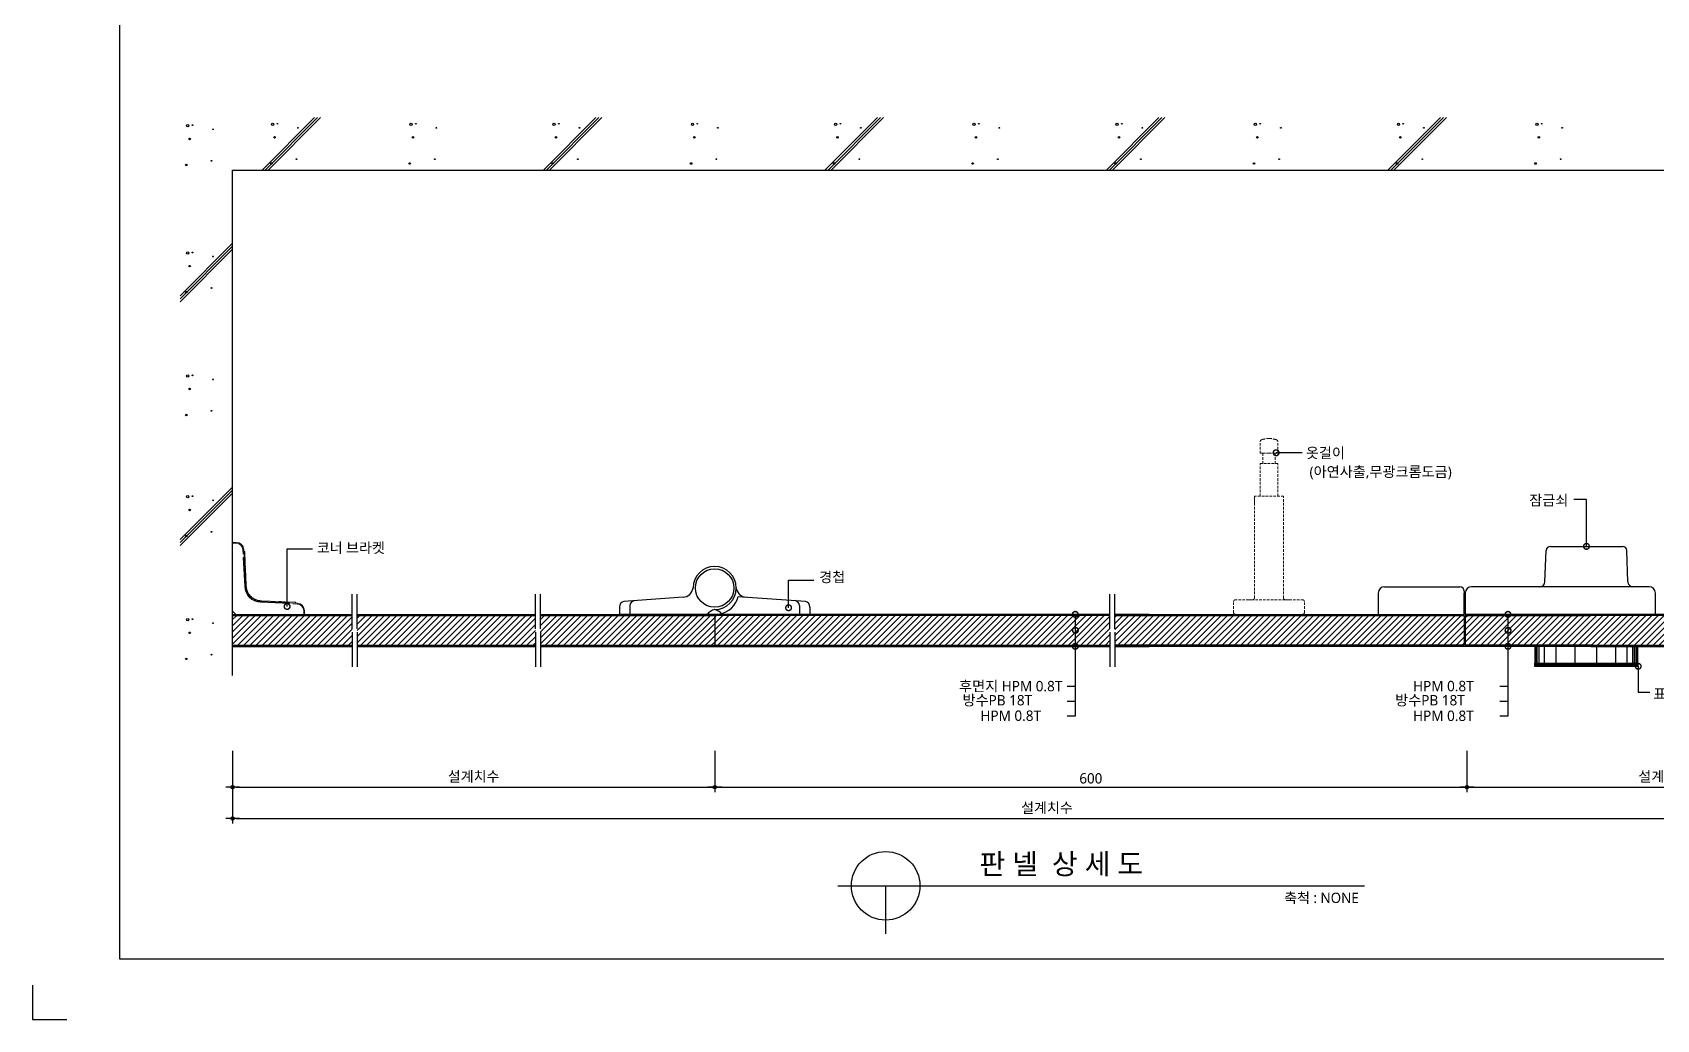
# Model space of a CAD drawing. Extents: x -256 to 8104, y -176 to 5714.
# Drawn here: x -256 to 4485, y -176 to 2705 of the extents above; entities that cross this region are included whole.
import ezdxf
from ezdxf.enums import TextEntityAlignment as Align

# ---------------------------------------------------------------- set-up
doc = ezdxf.new("R2010")
doc.units = 0
doc.header["$LTSCALE"] = 30
doc.linetypes.add('HIDDEN', pattern=[0.375, 0.25, -0.125])
doc.layers.get('0').update_dxf_attribs({"linetype": 'CONTINUOUS'})
doc.layers.get('DEFPOINTS').update_dxf_attribs({"linetype": 'CONTINUOUS'})
for name, color, linetype in [('02---제품선', 4, 'CONTINUOUS'), ('C', 2, 'CONTINUOUS'), ('DIM', 7, 'CONTINUOUS'), ('HID', 9, 'HIDDEN'), ('TIT', 3, 'CONTINUOUS'), ('경첩', 4, 'CONTINUOUS'), ('문자', 3, 'CONTINUOUS'), ('부자재', 4, 'CONTINUOUS'), ('잠금쇠(회전형)', 4, 'CONTINUOUS'), ('치수', 1, 'CONTINUOUS'), ('판넬', 2, 'CONTINUOUS'), ('해치', 8, 'CONTINUOUS')]:
    doc.layers.add(name, color=color, linetype=linetype)
doc.styles.add('돋움', font='malgun.ttf')
doc.dimstyles.new('10', dxfattribs={"dimscale": 10, "dimtxt": 3, "dimasz": 1, "dimexe": 1.5, "dimexo": 2, "dimgap": 1, "dimtad": 1, "dimdec": 0, "dimlunit": 6, "dimtxsty": '돋움', "dimblk": 'DIMDOT', "dimcen": -1, "dimdle": 1.5, "dimclrt": 3, "dimazin": 3, "dimtfac": 1, "dimtdec": 0, "dimtix": 1, "dimtmove": 2, "dimatfit": 3, "dimldrblk": 'DIMDOT', "dimarcsym": 0})
pattern_1 = [(45, (190148.375, -6933.632), (-8.980256, 8.980256), [])]

# ---------------------------------------------------------------- blocks, each defined once
blk = doc.blocks.new('DIMDOT')
at = {"linetype": 'Continuous'}
blk.add_line((-2, 0), (2, 0), dxfattribs=at)
for radius in [0.5, 0.25]:
    blk.add_circle((0, 0), radius, dxfattribs=at)
blk = doc.blocks.new('*D1090')
at = {"layer": 'DEFPOINTS', "color": 0}
for p in [(198801.8, -6158.1), (200208.9, -6158.1), (200208.9, -6283.8)]:
    blk.add_point(p, dxfattribs=at)
at = {"layer": 'DIM', "color": 0, "lineweight": -2, "ltscale": 10}
for p, q in [((198801.8, -6178.1), (198801.8, -6298.8)), ((200208.9, -6178.1), (200208.9, -6298.8)), ((198811.8, -6283.8), (200198.9, -6283.8))]:
    blk.add_line(p, q, dxfattribs=at)
at = {"layer": 'DIM', "color": 0, "lineweight": -2, "xscale": 10, "yscale": 10, "zscale": 10, "rotation": 180}
blk.add_blockref('DIMDOT', (198801.8, -6283.8), dxfattribs=at)
at = {"layer": 'DIM', "color": 0, "lineweight": -2, "xscale": 10, "yscale": 10, "zscale": 10}
blk.add_blockref('DIMDOT', (200208.9, -6283.8), dxfattribs=at)
at = {"layer": 'DIM', "color": 3, "insert": (199505.3, -6254.2), "char_height": 30, "attachment_point": 5, "style": '돋움'}
blk.add_mtext('설계치수', dxfattribs=at)
blk = doc.blocks.new('*D1091')
at = {"layer": 'DEFPOINTS', "color": 0}
for p in [(198801.8, -6158.1), (203555.7, -6158.1), (203555.7, -6375.3)]:
    blk.add_point(p, dxfattribs=at)
at = {"layer": 'DIM', "color": 0, "lineweight": -2, "ltscale": 10}
for p, q in [((198801.8, -6178.1), (198801.8, -6390.3)), ((203555.7, -6178.1), (203555.7, -6390.3)), ((198811.8, -6375.3), (203545.7, -6375.3))]:
    blk.add_line(p, q, dxfattribs=at)
at = {"layer": 'DIM', "color": 0, "lineweight": -2, "xscale": 10, "yscale": 10, "zscale": 10, "rotation": 180}
blk.add_blockref('DIMDOT', (198801.8, -6375.3), dxfattribs=at)
at = {"layer": 'DIM', "color": 0, "lineweight": -2, "xscale": 10, "yscale": 10, "zscale": 10}
blk.add_blockref('DIMDOT', (203555.7, -6375.3), dxfattribs=at)
at = {"layer": 'DIM', "color": 3, "insert": (201178.7, -6345.6), "char_height": 30, "attachment_point": 5, "style": '돋움'}
blk.add_mtext('설계치수', dxfattribs=at)
blk = doc.blocks.new('_DOTSMALL')
at = {"color": 0, "linetype": 'ByBlock', "const_width": 0.5}
blk.add_lwpolyline([(-0.0625, 0, 1), (0.0625, 0, 1)], format="xyb", close=True, dxfattribs=at)
blk = doc.blocks.new('A$C63EC304E')
at = {"layer": '치수', "color": 1, "xscale": 2.5, "yscale": 2.5, "zscale": 2.5, "rotation": 234.3098741996962}
blk.add_blockref('_DOTSMALL', (0.31, 0.31), dxfattribs=at)
blk = doc.blocks.new('A$C2BC9653E')
at = {"layer": '치수', "xscale": 0.3333333333333333, "yscale": 0.3333333333333333, "zscale": 0.3333333333333333}
blk.add_blockref('A$C63EC304E', (0, 0), dxfattribs=at)
blk = doc.blocks.new('A$C7FC71301')
at = {"layer": '치수', "rotation": 180}
blk.add_blockref('A$C2BC9653E', (0.21, 0.21), dxfattribs=at)
blk = doc.blocks.new('A$C4A20372B')
at = {"layer": '치수'}
blk.add_blockref('A$C7FC71301', (0, 0), dxfattribs=at)
blk = doc.blocks.new('A$C566469F5')
at = {"layer": '치수'}
blk.add_blockref('A$C4A20372B', (0, 0), dxfattribs=at)
blk = doc.blocks.new('A$C7E317CD4')
at = {"layer": '해치', "xscale": 2, "yscale": 2, "zscale": 2}
blk.add_blockref('A$C566469F5', (0, 0), dxfattribs=at)
blk = doc.blocks.new('A$C601D7F27')
at = {"layer": '치수'}
blk.add_blockref('A$C7E317CD4', (0, 0), dxfattribs=at)
blk = doc.blocks.new('A$C38802C08')
at = {"layer": '치수'}
blk.add_blockref('A$C601D7F27', (0, 0), dxfattribs=at)
blk = doc.blocks.new('*D1092')
at = {"layer": 'DEFPOINTS', "color": 0}
for p in [(202404.8, -6158.1), (203555.7, -6158.1), (203555.7, -6283.8)]:
    blk.add_point(p, dxfattribs=at)
at = {"layer": 'DIM', "color": 0, "lineweight": -2, "ltscale": 10}
for p, q in [((202404.8, -6178.1), (202404.8, -6298.8)), ((203555.7, -6178.1), (203555.7, -6298.8)), ((202414.8, -6283.8), (203545.7, -6283.8))]:
    blk.add_line(p, q, dxfattribs=at)
at = {"layer": 'DIM', "color": 0, "lineweight": -2, "xscale": 10, "yscale": 10, "zscale": 10, "rotation": 180}
blk.add_blockref('DIMDOT', (202404.8, -6283.8), dxfattribs=at)
at = {"layer": 'DIM', "color": 0, "lineweight": -2, "xscale": 10, "yscale": 10, "zscale": 10}
blk.add_blockref('DIMDOT', (203555.7, -6283.8), dxfattribs=at)
at = {"layer": 'DIM', "color": 3, "insert": (202980.3, -6254.2), "char_height": 30, "attachment_point": 5, "style": '돋움'}
blk.add_mtext('설계치수', dxfattribs=at)
blk = doc.blocks.new('*D1093')
at = {"layer": 'DEFPOINTS', "color": 0}
for p in [(200208.9, -6158.1), (202404.8, -6158.1), (202404.8, -6283.8)]:
    blk.add_point(p, dxfattribs=at)
at = {"layer": 'DIM', "color": 0, "lineweight": -2, "ltscale": 10}
for p, q in [((200208.9, -6178.1), (200208.9, -6298.8)), ((202404.8, -6178.1), (202404.8, -6298.8)), ((200218.9, -6283.8), (202394.8, -6283.8))]:
    blk.add_line(p, q, dxfattribs=at)
at = {"layer": 'DIM', "color": 0, "lineweight": -2, "xscale": 10, "yscale": 10, "zscale": 10, "rotation": 180}
blk.add_blockref('DIMDOT', (200208.9, -6283.8), dxfattribs=at)
at = {"layer": 'DIM', "color": 0, "lineweight": -2, "xscale": 10, "yscale": 10, "zscale": 10}
blk.add_blockref('DIMDOT', (202404.8, -6283.8), dxfattribs=at)
at = {"layer": 'DIM', "color": 3, "insert": (201306.9, -6258.3), "char_height": 30, "attachment_point": 5, "style": '돋움'}
blk.add_mtext('600', dxfattribs=at)
blk = doc.blocks.new('A$C06B31977')
for p, q in [((1.26, 11.06), (1.26, 21.17)), ((1.26, 10.11), (1.26, 0))]:
    blk.add_line(p, q)
blk = doc.blocks.new('BASIC_40', base_point=(198473.5, -6786.3))
at = {"layer": '해치', "transparency": 33554687}
h = blk.add_hatch(dxfattribs=at)
h.set_pattern_fill('ANSI31', color=256, scale=4, style=0)
h.set_pattern_definition(pattern_1)
h.paths.add_polyline_path([(199150.8, -5831.1), (199150.8, -5821.6), (199150.8, -5782.8), (198801.8, -5782.8), (198801.8, -5869.5), (199150.8, -5869.5)])
h.paths.add_polyline_path([(199165.4, -5831.1), (199165.4, -5821.6), (199165.4, -5782.8), (199685.9, -5782.8), (199685.9, -5831.1), (199685.9, -5869.5), (199165.4, -5869.5)])
at = {"layer": '해치'}
h = blk.add_hatch(dxfattribs=at)
h.set_pattern_fill('ANSI31', color=256, scale=4)
h.set_pattern_definition(pattern_1)
h.paths.add_polyline_path([(200208.9, -5869.5), (200208.9, -5782.8), (199700.5, -5782.8), (199700.5, -5869.5)])
at = {"layer": '해치', "transparency": 33554687}
h = blk.add_hatch(dxfattribs=at)
h.set_pattern_fill('ANSI31', color=256, scale=4)
h.set_pattern_definition(pattern_1)
h.paths.add_polyline_path([(200208.9, -5782.8), (200208.9, -5869.5), (201261.8, -5869.5), (201261.8, -5828.2, -0.610943), (201260.1, -5824.9, -0.241509), (201261.8, -5824.1), (201261.8, -5782.8)])
h = blk.add_hatch(dxfattribs=at)
h.set_pattern_fill('ANSI31', color=256, scale=4)
h.set_pattern_definition(pattern_1)
h.paths.add_polyline_path([(201362.6, -5782.8), (201261.8, -5782.8), (201261.8, -5824.1, -0.610943), (201263.5, -5827.4, -0.241509), (201261.8, -5828.2), (201261.8, -5869.5), (201362.6, -5869.5)])
h = blk.add_hatch(dxfattribs=at)
h.set_pattern_fill('ANSI31', color=256, scale=4)
h.set_pattern_definition(pattern_1)
h.paths.add_polyline_path([(202396.8, -5869.5), (202396.8, -5782.8), (201476.8, -5782.8), (201377.2, -5782.8), (201377.2, -5821.6), (201377.2, -5831.1), (201377.2, -5869.5), (201476.8, -5869.5)])
h = blk.add_hatch(dxfattribs=at)
h.set_pattern_fill('ANSI31', color=256, scale=4, style=0)
h.set_pattern_definition(pattern_1)
h.paths.add_polyline_path([(203171.8, -5831.1), (203171.8, -5821.6), (203171.8, -5782.8), (203555.7, -5782.8), (203555.7, -5869.5), (203171.8, -5869.5)])
edge = h.paths.add_edge_path()
edge.add_line((203157.2, -5831.1), (203157.2, -5821.6))
edge.add_line((203157.2, -5821.6), (203157.2, -5782.8))
edge.add_line((203157.2, -5782.8), (202524.7, -5782.8))
edge.add_line((202524.7, -5782.8), (202524.7, -5824.1))
edge.add_arc((202524.7, -5826.2), 2.08, -35.6901, 90, ccw=False)
edge.add_arc((202524.7, -5826.2), 2.08, 270, 324.3099, ccw=False)
edge.add_line((202524.7, -5828.2), (202524.7, -5869.5))
edge.add_line((202524.7, -5869.5), (203157.2, -5869.5))
edge.add_line((203157.2, -5869.5), (203157.2, -5831.1))
h.paths.add_polyline_path([(202399.8, -5782.8), (202399.8, -5869.5), (202524.7, -5869.5), (202524.7, -5828.2, -0.610943), (202523, -5824.9, -0.241509), (202524.7, -5824.1), (202524.7, -5782.8)])
h.paths.add_polyline_path([(203973.4, -5782.8), (203555.7, -5782.8), (203555.7, -5869.5), (203973.4, -5869.5)])
for p, q in [((198801.8, -4482.5), (203973.4, -4482.5)), ((198801.8, -5957.5), (198801.8, -4482.5))]:
    blk.add_line(p, q)
at = {"color": 2}
for p, q in [((200208.9, -5779.5), (200208.9, -5872.8)), ((202396.8, -5782.8), (202396.8, -5869.5)), ((202399.8, -5782.8), (202399.8, -5869.5)), ((198217.6, -6862), (198217.6, -6962)), ((198217.6, -6962), (198317.6, -6962))]:
    blk.add_line(p, q, dxfattribs=at)
for points in [[(198472.8, -1247.9), (205725.1, -1247.9), (205725.1, -6786.2), (198472.8, -6786.2)], [(198472.8, -1247.9), (205725.1, -1247.9), (205725.1, -6786.2), (198472.8, -6786.2)], [(198472.8, -1247.9), (206454.7, -1247.9), (206454.7, -6786.2), (198472.8, -6786.2)]]:
    blk.add_lwpolyline(points, close=True, dxfattribs=at)
at = {"layer": '02---제품선'}
for p, q in [((202632.5, -5684.4), (202635.7, -5593)), ((202648.1, -5581), (202858.7, -5581)), ((202874.3, -5684.4), (202871.1, -5593)), ((202145.6, -5717.5), (202145.6, -5779.5)), ((202164.2, -5698.8), (202384.4, -5698.8)), ((202396.8, -5711.3), (202396.8, -5779.5)), ((202396.8, -5779.5), (202396.8, -5717.5)), ((202399.8, -5717.5), (202399.8, -5779.5)), ((202604.5, -5698.8), (202418.4, -5698.8)), ((202617.5, -5698.8), (202604.5, -5698.8)), ((202889.3, -5698.8), (202617.5, -5698.8)), ((202936.4, -5698.8), (202889.3, -5698.8)), ((202955, -5779.5), (202955, -5717.5)), ((202145.6, -5779.5), (202396.8, -5779.5)), ((202955, -5779.5), (202399.8, -5779.5))]:
    blk.add_line(p, q, dxfattribs=at)
for centre, radius, start, end in [((202648.1, -5593.4), 12.4, 90, 178), ((202858.7, -5593.4), 12.4, 2, 90), ((202617.5, -5683.8), 15, 270, 358), ((202889.3, -5683.8), 15, 182, 270), ((202164.2, -5717.5), 18.6, 90, 180), ((202384.4, -5711.3), 12.4, 0, 90), ((202418.4, -5717.5), 18.6, 90, 180), ((202936.4, -5717.5), 18.6, 0, 90)]:
    blk.add_arc(centre, radius, start, end, dxfattribs=at)
at = {"layer": 'C'}
for p, q in [((198801.8, -5782.8), (199150.8, -5782.8)), ((199165.4, -5782.8), (199685.9, -5782.8)), ((199700.5, -5782.8), (200208.9, -5782.8)), ((201362.6, -5782.8), (200208.9, -5782.8)), ((201377.2, -5782.8), (202396.8, -5782.8)), ((201476.8, -5782.8), (201377.2, -5782.8)), ((202399.8, -5782.8), (202766.9, -5782.8)), ((203157.2, -5782.8), (202766.9, -5782.8)), ((198801.8, -5869.5), (199150.8, -5869.5)), ((199165.4, -5869.5), (199685.9, -5869.5)), ((199700.5, -5869.5), (200225.1, -5869.5)), ((200208.9, -5869.5), (201362.6, -5869.5)), ((202396.8, -5869.5), (201377.2, -5869.5)), ((201377.2, -5869.5), (201476.8, -5869.5)), ((202766.9, -5869.5), (202399.8, -5869.5)), ((202766.9, -5869.5), (203157.2, -5869.5))]:
    blk.add_line(p, q, dxfattribs=at)
at = {"layer": 'HID', "lineweight": 15}
for p, q in [((201800.9, -5309.4), (201800.9, -5273.8)), ((201852.9, -5309.4), (201852.9, -5273.8)), ((201800.9, -5309.4), (201808.8, -5309.4)), ((201800.9, -5434.2), (201800.9, -5339.2)), ((201852.9, -5339.2), (201800.9, -5339.2)), ((201808.8, -5309.4), (201826.9, -5309.4)), ((201808.8, -5309.4), (201808.8, -5339.2)), ((201845, -5309.4), (201826.9, -5309.4)), ((201852.9, -5309.4), (201845, -5309.4)), ((201845, -5309.4), (201845, -5339.2)), ((201852.9, -5434.2), (201852.9, -5339.2)), ((201869.6, -5434.2), (201784.2, -5434.2)), ((201784.2, -5457.9), (201784.2, -5434.2)), ((201784.2, -5731.8), (201784.2, -5434.2)), ((201869.6, -5731.8), (201869.6, -5434.2)), ((201723.7, -5774.5), (201723.7, -5741.8)), ((201779.2, -5736.8), (201728.7, -5736.8)), ((201925.1, -5779.5), (201728.7, -5779.5)), ((201884.6, -5736.8), (201769.2, -5736.8)), ((201874.6, -5736.8), (201925.1, -5736.8)), ((201930.1, -5774.5), (201930.1, -5741.8)), ((202478.5, -5779.5), (202510.1, -5779.5)), ((202510.1, -5779.5), (202700.1, -5779.5))]:
    blk.add_line(p, q, dxfattribs=at)
for centre, radius, start, end in [((201809.6, -5279), 10.2, 101.3021, 148.9655), ((201831.9, -5351.2), 85.6, 93.3455, 106.4545), ((201821.9, -5351.2), 85.6, 73.5455, 86.6545), ((201844.2, -5279), 10.2, 31.0345, 78.6979), ((201779.2, -5731.8), 5, 270, 0), ((201874.6, -5731.8), 5, 180, 270), ((201728.7, -5741.8), 5, 90, 180), ((201728.7, -5774.5), 5, 180, 270), ((201925.1, -5741.8), 5, 0, 90), ((201925.1, -5774.5), 5, 270, 0)]:
    blk.add_arc(centre, radius, start, end, dxfattribs=at)
at = {"layer": 'TIT', "color": 7}
for p, q in [((200567.9, -6571.7), (202105.7, -6571.7)), ((200707.9, -6571.7), (200707.9, -6711.7))]:
    blk.add_line(p, q, dxfattribs=at)
blk.add_circle((200707.9, -6571.7), 100, dxfattribs=at)
at = {"layer": '경첩', "color": 4, "linetype": 'Continuous', "lineweight": 15}
for p, q in [((198801.8, -5569.5), (198812.4, -5569.5)), ((198801.8, -5571.8), (198801.8, -5569.5)), ((198801.8, -5591.9), (198801.8, -5571.8)), ((198812.4, -5571.8), (198801.8, -5571.8)), ((198801.8, -5595.2), (198801.8, -5592.8)), ((198812.4, -5571.8), (198812.4, -5569.5)), ((198832.6, -5604), (198832, -5590.5)), ((198834.3, -5590.4), (198835.4, -5613.7)), ((198801.8, -5595.2), (198801.8, -5765.5)), ((198837, -5697.6), (198833.1, -5613.8)), ((198836.1, -5595), (198834.6, -5596.5)), ((198837.1, -5600.6), (198834.9, -5602.8)), ((198835.4, -5613.7), (198839.4, -5697.5)), ((198838.3, -5625.8), (198836.1, -5628)), ((198838.6, -5632.1), (198836.4, -5634.3)), ((198838.8, -5635.2), (198836.5, -5637.5)), ((198837.1, -5600.6), (198838.3, -5625.8)), ((198838.8, -5635.2), (198839.1, -5641.5)), ((198839.1, -5641.5), (198836.8, -5643.8)), ((198839.2, -5644.7), (198837, -5646.9)), ((198840.5, -5671.5), (198838.3, -5673.7)), ((198840.5, -5671.6), (198838.3, -5673.8)), ((198840.7, -5675.5), (198838.4, -5677.7)), ((198840.8, -5677.7), (198838.5, -5680)), ((198841.2, -5686.3), (198838.9, -5688.5)), ((198841.2, -5687.2), (198839, -5689.5)), ((198839.2, -5644.7), (198840.5, -5671.5)), ((198840.5, -5671.6), (198840.7, -5675.5)), ((198840.8, -5677.7), (198841.2, -5686.3)), ((198841.2, -5686.3), (198841.2, -5687.2)), ((198841.2, -5687.2), (198841.4, -5690.4)), ((198841.4, -5690.4), (198839.1, -5692.6)), ((198841.4, -5691.3), (198839.2, -5693.5)), ((198841.9, -5699.8), (198839.8, -5701.9)), ((198842.2, -5701.9), (198840.1, -5703.9)), ((198840.9, -5707.3), (198842.9, -5705.4)), ((198842.8, -5705.4), (198840.9, -5707.3)), ((198841.4, -5690.4), (198841.4, -5691.3)), ((198841.4, -5691.3), (198841.7, -5697.4)), ((198844.3, -5710.3), (198842.5, -5712.1)), ((198845.8, -5714), (198844.1, -5715.8)), ((198846.9, -5716.2), (198845.2, -5717.9)), ((198849.4, -5720.3), (198847.7, -5722)), ((198850.8, -5722.2), (198849.1, -5723.9)), ((198860.9, -5731.9), (198859.3, -5733.5)), ((198863, -5733.2), (198861.3, -5734.8)), ((198867.3, -5735.5), (198865.5, -5737.2)), ((198815.8, -5779.5), (198986.1, -5779.5)), ((198869.6, -5736.5), (198867.8, -5738.2)), ((198874.5, -5738.1), (198872.6, -5740)), ((198967.4, -5748.2), (198883.7, -5744.2)), ((198883.8, -5741.9), (198967.5, -5745.8)), ((198883.9, -5739.6), (198886.1, -5739.7)), ((198883.9, -5739.6), (198939.7, -5742.2)), ((198886.1, -5739.7), (198883.9, -5741.9)), ((198939.7, -5742.2), (198937.5, -5744.4)), ((198946, -5742.5), (198943.8, -5744.7)), ((198949.2, -5742.6), (198946.9, -5744.9)), ((198955.5, -5742.9), (198953.2, -5745.2)), ((198955.5, -5742.9), (198985.5, -5744.3)), ((198967.5, -5745.8), (198990.9, -5746.9)), ((198990.8, -5749.3), (198977.3, -5748.6)), ((198986.3, -5745.1), (198984.8, -5746.6)), ((198986.3, -5745.1), (198985.5, -5744.3)), ((198988.4, -5779.5), (198986.1, -5779.5)), ((199009.4, -5779.5), (198989.4, -5779.5)), ((199009.4, -5779.5), (199009.4, -5768.8)), ((199009.4, -5768.8), (199011.8, -5768.8)), ((199011.8, -5779.5), (199009.4, -5779.5)), ((199011.8, -5768.8), (199011.8, -5779.5))]:
    blk.add_line(p, q, dxfattribs=at)
at = {"layer": '경첩', "color": 4, "linetype": 'Continuous', "lineweight": 15, "flags": 128}
for points in [[(198832, -5590.5), (198832.4, -5590.5), (198832.9, -5590.5), (198833.3, -5590.4), (198833.6, -5590.4), (198833.9, -5590.4), (198834.1, -5590.4), (198834.3, -5590.4), (198834.3, -5590.4)], [(198835.4, -5613.7), (198835.4, -5613.7), (198835.2, -5613.7), (198835, -5613.7), (198834.7, -5613.8), (198834.4, -5613.8), (198834, -5613.8), (198833.5, -5613.8), (198833.1, -5613.8)], [(198836.9, -5595.8), (198836.7, -5595.6), (198836.6, -5595.5), (198836.4, -5595.3), (198836.3, -5595.2), (198836.2, -5595.1), (198836.2, -5595.1), (198836.1, -5595), (198836.1, -5595)], [(198836.9, -5595.8), (198837, -5596.8), (198837, -5598), (198837.1, -5599.2), (198837.1, -5600.6)], [(198838.3, -5625.8), (198838.4, -5627), (198838.4, -5628.2), (198838.5, -5629.3), (198838.5, -5630.2), (198838.6, -5631), (198838.6, -5631.6), (198838.6, -5632), (198838.6, -5632.1)], [(198840.5, -5671.5), (198840.5, -5671.5), (198840.5, -5671.6)], [(198840.7, -5675.5), (198840.7, -5676.2), (198840.7, -5676.9), (198840.8, -5677.7)], [(198839.4, -5697.5), (198839.3, -5697.5), (198839.2, -5697.5), (198839, -5697.5), (198838.7, -5697.5), (198838.3, -5697.5), (198837.9, -5697.5), (198837.5, -5697.6), (198837, -5697.6)], [(198841.9, -5699.8), (198842.1, -5701.4), (198842.2, -5701.9)], [(198842.8, -5705.4), (198842.8, -5705.4), (198842.8, -5705.4)], [(198883.8, -5741.9), (198883.8, -5741.9), (198883.8, -5742.1), (198883.8, -5742.3), (198883.8, -5742.6), (198883.7, -5742.9), (198883.7, -5743.3), (198883.7, -5743.8), (198883.7, -5744.2)], [(198939.7, -5742.2), (198940.8, -5742.2), (198941.9, -5742.3), (198942.9, -5742.3), (198943.8, -5742.4), (198944.5, -5742.4), (198945.2, -5742.4), (198945.6, -5742.5), (198945.9, -5742.5), (198946, -5742.5)], [(198949.2, -5742.6), (198949.3, -5742.6), (198949.6, -5742.7), (198950.2, -5742.7), (198951, -5742.7), (198952, -5742.8), (198953.1, -5742.8), (198954.2, -5742.9), (198955.5, -5742.9)], [(198967.5, -5745.8), (198967.5, -5745.9), (198967.5, -5746), (198967.5, -5746.2), (198967.5, -5746.5), (198967.5, -5746.9), (198967.5, -5747.3), (198967.4, -5747.7), (198967.4, -5748.2)], [(198990.8, -5749.3), (198990.8, -5748.8), (198990.8, -5748.4), (198990.8, -5748), (198990.8, -5747.6), (198990.9, -5747.3), (198990.9, -5747.1), (198990.9, -5747), (198990.9, -5746.9)]]:
    blk.add_lwpolyline(points, dxfattribs=at)
at = {"layer": '경첩', "color": 4, "linetype": 'Continuous', "lineweight": 15}
for centre, radius, start, end in [((198812.4, -5591.4), 21.9, 2.6983, 90), ((198812.4, -5591.4), 19.6, 2.6983, 90), ((198886, -5695.3), 49, 182.6983, 267.3017), ((198886, -5695.3), 46.7, 182.6983, 267.3017), ((198886, -5695.3), 44.3, 182.6983, 185.9088), ((198886, -5695.3), 44.3, 188.6056, 193.1623), ((198886, -5695.3), 44.3, 193.2431, 199.766), ((198886, -5695.3), 44.3, 199.766, 204.9948), ((198886, -5695.3), 44.3, 208.1736, 214.3849), ((198886, -5695.3), 44.3, 214.3855, 217.4388), ((198886, -5695.3), 44.3, 217.4392, 235.6151), ((198886, -5695.3), 44.3, 235.6142, 238.7009), ((198886, -5695.3), 44.3, 238.7002, 245.0052), ((198815.8, -5765.5), 14, 180, 270), ((198886, -5695.3), 44.3, 248.2494, 255.0002), ((198886, -5695.3), 44.3, 255, 267.3017), ((198989.8, -5768.8), 19.6, 0, 87.3017), ((198989.8, -5768.8), 21.9, 0, 87.3017)]:
    blk.add_arc(centre, radius, start, end, dxfattribs=at)
at = {"layer": '부자재'}
for p, q in [((200116.7, -5729.4), (199943.8, -5741.5)), ((200277.7, -5727.5), (200473.6, -5741.4)), ((199930.8, -5757.4), (199930.8, -5779.5)), ((200208.9, -5779.5), (199930.8, -5779.5)), ((199960.8, -5753.3), (199960.8, -5779.5)), ((200223.1, -5779.5), (200486.9, -5779.5)), ((200456.9, -5753.3), (200456.9, -5779.5)), ((200486.9, -5757.4), (200486.9, -5779.5))]:
    blk.add_line(p, q, dxfattribs=at)
at = {"layer": '부자재', "color": 1}
blk.add_circle((200208.9, -5702.5), 56.2, dxfattribs=at)
at = {"layer": '부자재'}
for centre, radius, start, end in [((200208.9, -5702.5), 63, 270, 180), ((200115.1, -5698.4), 31, 272.9231, 352.4724), ((200211.1, -5710.9), 68.6, 280.084, 345.9792), ((200302.6, -5698.4), 31, 187.5276, 267.0769), ((199947.6, -5757.9), 16.8, 101.7765, 181.6712), ((199981.3, -5759), 21.2, 113.4077, 164.5497), ((200217.5, -5804.1), 39.5, 102.5267, 141.5475), ((200200.3, -5804.1), 39.5, 43.1003, 77.4733), ((200436.5, -5759), 21.2, 15.4503, 67.3004), ((200470.2, -5757.9), 16.8, 358.3288, 78.2235)]:
    blk.add_arc(centre, radius, start, end, dxfattribs=at)
at = {"layer": '잠금쇠(회전형)', "linetype": 'Continuous', "lineweight": 15}
for p, q in [((202603.2, -5873.5), (202903.6, -5873.5)), ((202603.2, -5873.5), (202603.2, -5921.8)), ((202604.1, -5873.5), (202604.1, -5921.8)), ((202903.6, -5873.5), (202903.6, -5921.8)), ((202602.2, -5921.8), (202904.6, -5921.8)), ((202602.2, -5931.1), (202602.2, -5921.8)), ((202904.6, -5931.1), (202904.6, -5921.8)), ((202602.2, -5930.8), (202904.6, -5930.8))]:
    blk.add_line(p, q, dxfattribs=at)
at = {"layer": '치수'}
for p, q in [((201923.8, -5307.9), (201847.8, -5307.9)), ((202753.4, -5443.8), (202716.8, -5443.8)), ((202753.4, -5581), (202753.4, -5443.8)), ((198961.2, -5587.8), (199035.4, -5587.8)), ((198961.2, -5756.2), (198961.2, -5587.8)), ((200424.5, -5760.2), (200424.5, -5679.3)), ((200424.5, -5679.3), (200498.7, -5679.3)), ((201261.8, -6076), (201261.8, -5779.5)), ((202524.7, -6076), (202524.7, -5779.5)), ((202904.6, -5931.1), (202904.6, -6006.9)), ((201238.1, -5989.3), (201261.8, -5989.3)), ((202500.9, -5989.3), (202524.7, -5989.3)), ((202904.6, -6006.9), (202938.9, -6006.9)), ((201238.1, -6032.8), (201261.8, -6032.8)), ((202500.9, -6032.8), (202524.7, -6032.8)), ((201238.1, -6076), (201261.8, -6076)), ((202500.9, -6076), (202524.7, -6076))]:
    blk.add_line(p, q, dxfattribs=at)
at = {"layer": '판넬', "color": 1}
for p, q in [((198801.8, -5779.5), (199150.8, -5779.5)), ((199165.4, -5779.5), (199685.9, -5779.5)), ((199700.5, -5779.5), (200188.5, -5779.5)), ((201362.6, -5779.5), (200208.9, -5779.5)), ((201377.2, -5779.5), (202394.8, -5779.5)), ((201476.8, -5779.5), (201377.2, -5779.5)), ((202404.8, -5779.5), (202766.9, -5779.5)), ((203157.2, -5779.5), (202766.9, -5779.5)), ((198801.8, -5872.8), (199150.8, -5872.8)), ((199165.4, -5872.8), (199685.9, -5872.8)), ((199700.5, -5872.8), (200228.5, -5872.8)), ((200208.9, -5872.8), (201362.6, -5872.8)), ((202399.8, -5872.8), (201377.2, -5872.8)), ((201377.2, -5872.8), (201476.8, -5872.8)), ((202766.9, -5872.8), (202399.8, -5872.8)), ((202766.9, -5872.8), (203157.2, -5872.8))]:
    blk.add_line(p, q, dxfattribs=at)
at = {"layer": '해치'}
for p, q in [((198887.7, -4482.5), (199040.8, -4329.3)), ((198905.3, -4482.5), (199058.5, -4329.3)), ((199709.3, -4482.5), (199862.4, -4329.3)), ((199726.9, -4482.5), (199880, -4329.3)), ((200530.8, -4482.5), (200684, -4329.3)), ((200548.5, -4482.5), (200701.6, -4329.3)), ((201352.4, -4482.5), (201505.5, -4329.3)), ((201370.1, -4482.5), (201523.2, -4329.3)), ((202174, -4482.5), (202327.1, -4329.3)), ((202191.6, -4482.5), (202344.8, -4329.3)), ((198648.6, -4849.3), (198801.8, -4696.2)), ((198648.6, -4867), (198801.8, -4713.9)), ((198648.6, -5561), (198801.8, -5407.9)), ((198648.6, -5578.6), (198801.8, -5425.5)), ((202606, -5873.5), (202606, -5921.8)), ((202608.9, -5873.5), (202608.9, -5921.8)), ((202614.1, -5873.5), (202614.1, -5921.8)), ((202630.4, -5873.5), (202630.4, -5921.8)), ((202663.7, -5873.5), (202663.7, -5921.8)), ((202719.3, -5873.5), (202719.3, -5921.8)), ((202783, -5873.5), (202783, -5921.8)), ((202838.5, -5873.5), (202838.5, -5921.8)), ((202871.8, -5873.5), (202871.8, -5921.8)), ((202888.1, -5873.5), (202888.1, -5921.8)), ((202892.7, -5873.5), (202892.7, -5921.8)), ((202897.9, -5873.5), (202897.9, -5921.8)), ((202900.8, -5873.5), (202900.8, -5921.8)), ((202902.7, -5873.5), (202902.7, -5921.8)), ((202602.2, -5924.9), (202904.6, -5924.9)), ((202602.2, -5926.5), (202904.6, -5926.5)), ((202602.2, -5928), (202904.6, -5928)), ((202602.2, -5928.9), (202904.6, -5928.9)), ((202602.2, -5929.9), (202904.6, -5929.9)), ((202602.2, -5931.1), (202904.6, -5931.1))]:
    blk.add_line(p, q, dxfattribs=at)
at = {"layer": '해치', "color": 2}
for p, q in [((198896.5, -4482.5), (199049.6, -4329.3)), ((199718.1, -4482.5), (199871.2, -4329.3)), ((200539.7, -4482.5), (200692.8, -4329.3)), ((201361.2, -4482.5), (201514.4, -4329.3)), ((202182.8, -4482.5), (202335.9, -4329.3)), ((198648.6, -4858.2), (198801.8, -4705)), ((198648.6, -5569.8), (198801.8, -5416.7))]:
    blk.add_line(p, q, dxfattribs=at)
at = {"layer": '해치'}
for centre, radius in [((198670.8, -4353.3), 3.36), ((198684.7, -4351.7), 1.12), ((198918.6, -4348.9), 3.36), ((198932.5, -4347.3), 1.12), ((198992.5, -4359.3), 1.12), ((199322.6, -4348.9), 3.36), ((199336.5, -4347.3), 1.12), ((199396.5, -4359.3), 1.12), ((199740.2, -4348.9), 3.36), ((199754.1, -4347.3), 1.12), ((199814.1, -4359.3), 1.12), ((200144.2, -4348.9), 3.36), ((200158.1, -4347.3), 1.12), ((200218.1, -4359.3), 1.12), ((200561.8, -4348.9), 3.36), ((200575.7, -4347.3), 1.12), ((200635.7, -4359.3), 1.12), ((200965.8, -4348.9), 3.36), ((200979.7, -4347.3), 1.12), ((201039.7, -4359.3), 1.12), ((201383.3, -4348.9), 3.36), ((201397.2, -4347.3), 1.12), ((201457.2, -4359.3), 1.12), ((201787.4, -4348.9), 3.36), ((201801.3, -4347.3), 1.12), ((201861.3, -4359.3), 1.12), ((202204.9, -4348.9), 3.36), ((202218.8, -4347.3), 1.12), ((202278.8, -4359.3), 1.12), ((202608.9, -4348.9), 3.36), ((202622.8, -4347.3), 1.12), ((202682.8, -4359.3), 1.12), ((198676.4, -4391.6), 2.24), ((198744.7, -4363.6), 1.12), ((198924.2, -4387.2), 2.24), ((199328.2, -4387.2), 2.24), ((199745.8, -4387.2), 2.24), ((200149.8, -4387.2), 2.24), ((200567.4, -4387.2), 2.24), ((200971.4, -4387.2), 2.24), ((201388.9, -4387.2), 2.24), ((201793, -4387.2), 2.24), ((202210.5, -4387.2), 2.24), ((202614.5, -4387.2), 2.24), ((198740.2, -4455.4), 1.12), ((198988, -4451), 1.12), ((199392, -4451), 1.12), ((199809.6, -4451), 1.12), ((200213.6, -4451), 1.12), ((200631.2, -4451), 1.12), ((201035.2, -4451), 1.12), ((201452.8, -4451), 1.12), ((201856.8, -4451), 1.12), ((202274.3, -4451), 1.12), ((202678.3, -4451), 1.12), ((198666.7, -4467.7), 2.24), ((198914.6, -4463.3), 2.24), ((199318.6, -4463.3), 2.24), ((199736.2, -4463.3), 2.24), ((200140.2, -4463.3), 2.24), ((200557.7, -4463.3), 2.24), ((200961.8, -4463.3), 2.24), ((201379.3, -4463.3), 2.24), ((201783.3, -4463.3), 2.24), ((202200.9, -4463.3), 2.24), ((202604.9, -4463.3), 2.24), ((198670.8, -4724.6), 3.36), ((198684.7, -4723), 1.12), ((198744.7, -4735), 1.12), ((198676.4, -4762.9), 2.24), ((198740.2, -4826.7), 1.12), ((198666.7, -4839), 2.24), ((198670.8, -5083.3), 3.36), ((198676.4, -5121.6), 2.24), ((198684.7, -5081.7), 1.12), ((198744.7, -5093.7), 1.12), ((198666.7, -5197.7), 2.24), ((198740.2, -5185.4), 1.12), ((198670.8, -5436.3), 3.36), ((198684.7, -5434.7), 1.12), ((198744.7, -5446.6), 1.12), ((198676.4, -5474.6), 2.24), ((198740.2, -5538.4), 1.12), ((198666.7, -5550.7), 2.24), ((198670.8, -5794.9), 3.36), ((198684.7, -5793.4), 1.12), ((198744.7, -5805.3), 1.12), ((198676.4, -5833.3), 2.24), ((198666.7, -5909.4), 2.24), ((198740.2, -5897.1), 1.12)]:
    blk.add_circle(centre, radius, dxfattribs=at)
at = {"xscale": 10, "yscale": 10, "zscale": 10}
for p in [(199138.3, -5932.2), (199152.9, -5932.2), (199673.3, -5932.2), (199688, -5932.2), (201350, -5932.2), (201364.7, -5932.2)]:
    blk.add_blockref('A$C06B31977', p, dxfattribs=at)
at = {"layer": '치수', "xscale": 20, "yscale": 20, "zscale": 20}
for p in [(198956.6, -5760.7), (200420.3, -5764.4)]:
    blk.add_blockref('A$C38802C08', p, dxfattribs=at)
at = {"layer": '해치', "yscale": 20, "zscale": 20}
for p, xscale in [((201852, -5312.1), -20), ((202749.2, -5585.2), 20), ((202900.4, -5935.3), 20)]:
    blk.add_blockref('A$C38802C08', p, dxfattribs=dict(at, xscale=xscale))
at = {"layer": '해치', "xscale": 20, "yscale": 20, "zscale": 20, "rotation": 90}
for p in [(201265.8, -5783.7), (202528.7, -5783.7), (201266, -5830.3), (202528.9, -5830.3), (201265.8, -5877), (202528.7, -5877)]:
    blk.add_blockref('A$C38802C08', p, dxfattribs=at)
at = {"layer": 'TIT', "style": '돋움'}
blk.add_text('판 넬  상 세 도', height=60, dxfattribs=at).set_placement((201459.7, -6538.1), align=Align.RIGHT)
blk.add_text('축척 : NONE', height=30, dxfattribs=at).set_placement((201871.1, -6621.9))
at = {"layer": '문자', "style": '돋움'}
for s, height, p in [('옷걸이', 30.34, (201991.6, -5308)), ('(아연사출,무광크롬도금)', 30.337, (202152.8, -5364.4)), ('잠금쇠', 30.34, (202643.6, -5446.1)), ('후면지 HPM 0.8T', 30.337, (201073, -5988.5)), ('방수PB 18T', 30.34, (201033.9, -6029.7)), ('방수PB 18T', 30.34, (202296.8, -6029.7)), ('HPM 0.8T', 30.34, (202335.9, -5988.8)), ('표시창', 30.34, (203005.8, -6010.8)), ('HPM 0.8T', 30.34, (201073, -6075.3)), ('HPM 0.8T', 30.34, (202335.9, -6075.6))]:
    blk.add_text(s, height=height, dxfattribs=at).set_placement(p, align=Align.MIDDLE)
for s, p in [('코너 브라켓', (199047.6, -5600.1)), ('경첩', (200514.3, -5685.6))]:
    blk.add_text(s, height=30, dxfattribs=at).set_placement(p)
at = {"layer": 'DIM', "ltscale": 10}
for base, p1, p2, text, picture, middle in [((200208.9, -6283.8), (198801.8, -6158.1), (200208.9, -6158.1), '설계치수', '*D1090', (199505.3, -6254.2)), ((203555.7, -6375.3), (198801.8, -6158.1), (203555.7, -6158.1), '설계치수', '*D1091', (201178.7, -6345.6)), ((202404.8, -6283.8), (200208.9, -6158.1), (202404.8, -6158.1), '600', '*D1093', (201306.9, -6258.3)), ((203555.7, -6283.8), (202404.8, -6158.1), (203555.7, -6158.1), '설계치수', '*D1092', (202980.3, -6254.2))]:
    dim = blk.add_linear_dim(base=base, p1=p1, p2=p2, text=text, dimstyle='10', override={"dimtxsty": '돋움'}, dxfattribs=at)
    dim.commit()
    dim.dimension.update_dxf_attribs({"geometry": picture, "text_midpoint": middle})

msp = doc.modelspace()

# ---------------------------------------------------------------- block references
msp.add_blockref('BASIC_40', (0, 0))

doc.saveas('drawing.dxf')
